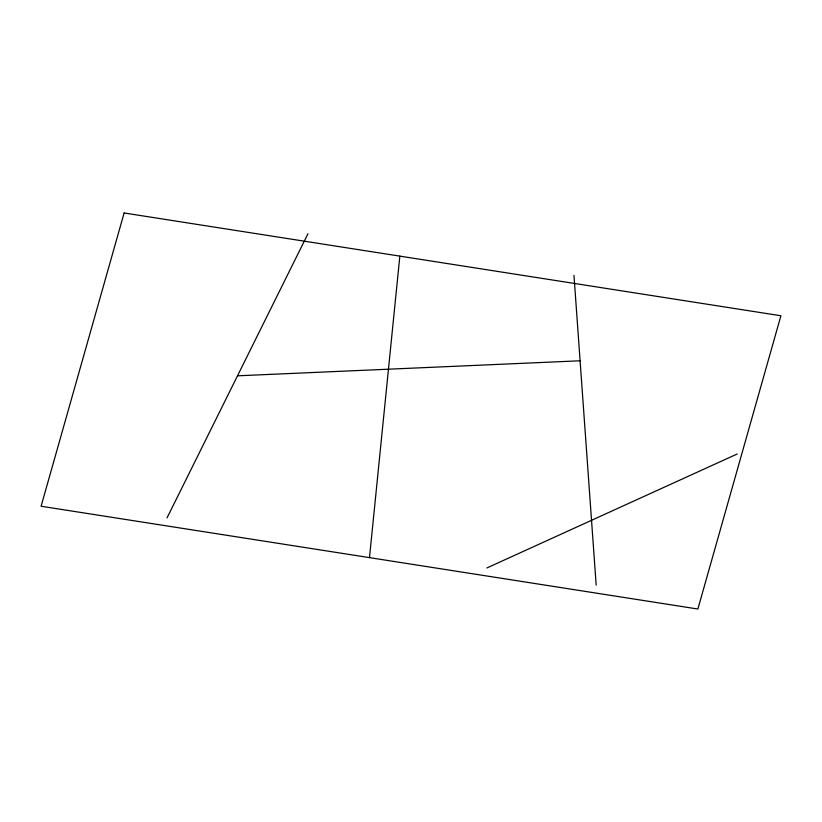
<?xml version="1.0" encoding="UTF-8"?>
<svg xmlns="http://www.w3.org/2000/svg" width="822" height="822" viewBox="0 0 822 822"><rect width="100%" height="100%" fill="white"/><g stroke="black" fill="none" stroke-linecap="round" stroke-linejoin="round"><path stroke-width="1.23" d="M369.489 557.635L399.841 256.125M167.02 517.922L307.973 233.725M486.871 567.971L737.159 454.011M237.496 375.818L580.096 360.786M573.972 275.349L596.176 585.069M124.122 212.98L41.1 506.239L697.878 609.02L780.9 315.761L124.122 212.98"/></g></svg>
